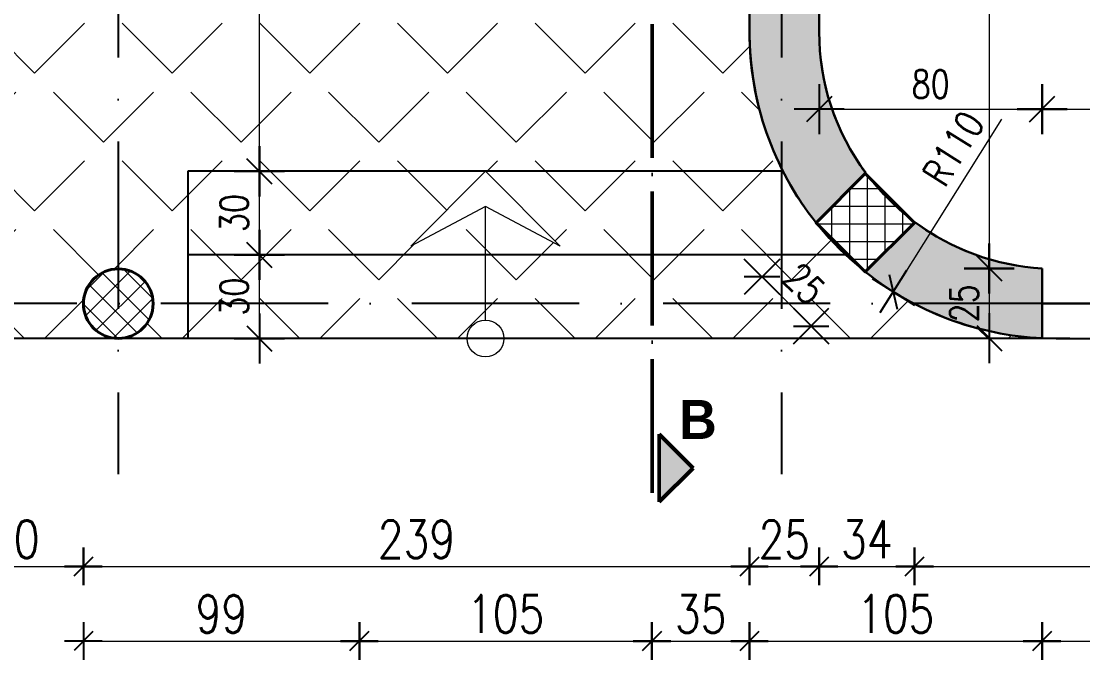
# Model space of a CAD drawing. Header units: metres. Extents: x 2674 to 33045, y -10854 to 2806.
# Drawn here: x 10021.7 to 10402.6, y 527.9 to 759.6 of the extents above; entities that cross this region are included whole.
import ezdxf

# ---------------------------------------------------------------- set-up
doc = ezdxf.new("R2010")
doc.units = ezdxf.units.M
doc.linetypes.add('ACAD_ISO04W100', pattern=[30, 24, -3, 0, -3])
doc.linetypes.add('ACAD_ISO10W100', pattern=[18, 12, -3, 0, -3])
doc.layers.add('2d hamdia', color=7, linetype='Continuous')
doc.styles.add('_DIM Romans 0.8', font='romans.shx', dxfattribs={"width": 0.8})
doc.styles.get("Standard").update_dxf_attribs({"font": 'arial.ttf'})
doc.dimstyles.new('50 jasht', dxfattribs={"dimscale": 15, "dimtxt": 0.9, "dimasz": 0.3, "dimexe": 1.25, "dimexo": 0.625, "dimgap": 0.2, "dimtad": 1, "dimdec": 0, "dimzin": 12, "dimdsep": 46, "dimtxsty": '_DIM Romans 0.8', "dimblk": '- Kosa Crta za DIM (Mala)', "dimcen": 1, "dimse1": 1, "dimse2": 1, "dimclrd": 256, "dimclrt": 256, "dimazin": 3, "dimtfac": 1, "dimtdec": 0, "dimtix": 1, "dimtmove": 0, "dimatfit": 3, "dimfxl": 1, "dimlwd": 0, "dimarcsym": 0})
doc.dimstyles.new('50 mrena', dxfattribs={"dimscale": 10, "dimtxt": 1, "dimasz": 0.6, "dimexe": 1.25, "dimexo": 0.625, "dimgap": 0.4, "dimtad": 1, "dimdec": 0, "dimzin": 12, "dimdsep": 46, "dimtxsty": '_DIM Romans 0.8', "dimblk": '- Kosa Crta za DIM (Mala)', "dimcen": 2.5, "dimse1": 1, "dimse2": 1, "dimclrd": 256, "dimclrt": 256, "dimadec": 0, "dimazin": 3, "dimtfac": 1, "dimtdec": 0, "dimtix": 1, "dimtmove": 0, "dimatfit": 3, "dimfxl": 1, "dimlwd": 15, "dimarcsym": 0})

# ---------------------------------------------------------------- blocks, each defined once
blk = doc.blocks.new('- Kosa Crta za DIM (Mala)')
for points in [[(9.094947017729282e-13, -1.5), (-9.094947017729282e-13, 1.5)], [(-0.7499999999997726, -0.7499999999997726), (0.7499999999997726, 0.7499999999997726)], [(-1.5, 0), (1.5, 0)]]:
    blk.add_lwpolyline(points)
blk = doc.blocks.new('*D247')
at = {"lineweight": 0, "transparency": 16777216}
blk.add_line((9839.624142338303, 1066.212369951785), (9839.624142338303, 675.212369951784), dxfattribs=at)
at = {"layer": 'Defpoints', "color": 0, "lineweight": 0, "transparency": 16777216}
for p in [(10044.0139378323, 1070.712369951785), (9839.624142338303, 670.712369951784), (10056.5139378323, 670.7123699517839)]:
    blk.add_point(p, dxfattribs=at)
at = {"lineweight": 0, "transparency": 16777216, "xscale": 4.5, "yscale": 4.5, "zscale": 4.5}
for p, rotation in [((9839.624142338303, 1070.712369951785), 90), ((9839.624142338303, 670.712369951784), 270)]:
    blk.add_blockref('- Kosa Crta za DIM (Mala)', p, dxfattribs=dict(at, rotation=rotation))
at = {"lineweight": 0, "transparency": 16777216, "insert": (9829.874142338303, 870.712369951786), "char_height": 13.5, "attachment_point": 5, "rotation": 90, "style": '_DIM Romans 0.8'}
blk.add_mtext('400', dxfattribs=at)
blk = doc.blocks.new('*D248')
at = {"lineweight": 0, "transparency": 16777216}
blk.add_line((9839.624142338303, 666.212369951784), (9839.624142338303, 650.2123699517834), dxfattribs=at)
at = {"layer": 'Defpoints', "color": 0, "lineweight": 0, "transparency": 16777216}
for p in [(10056.5139378323, 670.7123699517839), (9839.624142338303, 645.7123699517834), (10056.5139378323, 645.7123699517833)]:
    blk.add_point(p, dxfattribs=at)
at = {"lineweight": 0, "transparency": 16777216, "xscale": 4.5, "yscale": 4.5, "zscale": 4.5}
for p, rotation in [((9839.624142338303, 670.712369951784), 90), ((9839.624142338303, 645.7123699517834), 270)]:
    blk.add_blockref('- Kosa Crta za DIM (Mala)', p, dxfattribs=dict(at, rotation=rotation))
at = {"lineweight": 0, "transparency": 16777216, "insert": (9829.874142338303, 658.2123699517853), "char_height": 13.5, "attachment_point": 5, "rotation": 90, "style": '_DIM Romans 0.8'}
blk.add_mtext('25', dxfattribs=at)
blk = doc.blocks.new('*D255')
at = {"lineweight": 0, "transparency": 16777216}
blk.add_line((9812.005307183936, 896.2123699517834), (9812.005307183936, 650.2123699517834), dxfattribs=at)
at = {"layer": 'Defpoints', "color": 0, "lineweight": 0, "transparency": 16777216}
for p in [(10044.0139378323, 900.7123699517833), (9812.005307183936, 645.7123699517834), (9994.0139378323, 645.7123699517833)]:
    blk.add_point(p, dxfattribs=at)
at = {"lineweight": 0, "transparency": 16777216, "xscale": 4.5, "yscale": 4.5, "zscale": 4.5}
for p, rotation in [((9812.005307183936, 900.7123699517834), 90), ((9812.005307183936, 645.7123699517834), 270)]:
    blk.add_blockref('- Kosa Crta za DIM (Mala)', p, dxfattribs=dict(at, rotation=rotation))
at = {"lineweight": 0, "transparency": 16777216, "insert": (9802.255307183936, 773.212369951785), "char_height": 13.5, "attachment_point": 5, "rotation": 90, "style": '_DIM Romans 0.8'}
blk.add_mtext('255', dxfattribs=at)
blk = doc.blocks.new('*D260')
at = {"lineweight": 0, "transparency": 16777216}
blk.add_line((9998.5139378323, 563.9270064504744), (10039.5139378323, 563.9270064504744), dxfattribs=at)
at = {"layer": 'Defpoints', "color": 0, "lineweight": 0, "transparency": 16777216}
for p in [(10044.0139378323, 658.2123699517839), (9994.0139378323, 645.7123699517833), (10044.0139378323, 563.9270064504744)]:
    blk.add_point(p, dxfattribs=at)
at = {"lineweight": 0, "transparency": 16777216, "xscale": 4.5, "yscale": 4.5, "zscale": 4.5, "rotation": 180}
blk.add_blockref('- Kosa Crta za DIM (Mala)', (9994.0139378323, 563.9270064504744), dxfattribs=at)
at = {"lineweight": 0, "transparency": 16777216, "xscale": 4.5, "yscale": 4.5, "zscale": 4.5}
blk.add_blockref('- Kosa Crta za DIM (Mala)', (10044.0139378323, 563.9270064504744), dxfattribs=at)
at = {"lineweight": 0, "transparency": 16777216, "insert": (10019.0139378323, 573.6770064504744), "char_height": 13.5, "attachment_point": 5, "style": '_DIM Romans 0.8'}
blk.add_mtext('50', dxfattribs=at)
blk = doc.blocks.new('*D261')
at = {"lineweight": 0, "transparency": 16777216}
blk.add_line((10048.5139378323, 563.9270064504744), (10278.5139378323, 563.9270064504744), dxfattribs=at)
at = {"layer": 'Defpoints', "color": 0, "lineweight": 0, "transparency": 16777216}
for p in [(10283.0139378323, 755.7123699517833), (10044.0139378323, 658.2123699517839), (10283.0139378323, 563.9270064504744)]:
    blk.add_point(p, dxfattribs=at)
at = {"lineweight": 0, "transparency": 16777216, "xscale": 4.5, "yscale": 4.5, "zscale": 4.5, "rotation": 180}
blk.add_blockref('- Kosa Crta za DIM (Mala)', (10044.0139378323, 563.9270064504744), dxfattribs=at)
at = {"lineweight": 0, "transparency": 16777216, "xscale": 4.5, "yscale": 4.5, "zscale": 4.5}
blk.add_blockref('- Kosa Crta za DIM (Mala)', (10283.0139378323, 563.9270064504744), dxfattribs=at)
at = {"lineweight": 0, "transparency": 16777216, "insert": (10163.5139378323, 573.6770064504744), "char_height": 13.5, "attachment_point": 5, "style": '_DIM Romans 0.8'}
blk.add_mtext('239', dxfattribs=at)
blk = doc.blocks.new('*D262')
at = {"lineweight": 0, "transparency": 16777216}
blk.add_line((10287.5139378323, 563.9270064504744), (10303.5139378323, 563.9270064504744), dxfattribs=at)
at = {"layer": 'Defpoints', "color": 0, "lineweight": 0, "transparency": 16777216}
for p in [(10283.0139378323, 755.7123699517833), (10308.0139378323, 755.7123699517842), (10308.0139378323, 563.9270064504744)]:
    blk.add_point(p, dxfattribs=at)
at = {"lineweight": 0, "transparency": 16777216, "xscale": 4.5, "yscale": 4.5, "zscale": 4.5, "rotation": 180}
blk.add_blockref('- Kosa Crta za DIM (Mala)', (10283.0139378323, 563.9270064504744), dxfattribs=at)
at = {"lineweight": 0, "transparency": 16777216, "xscale": 4.5, "yscale": 4.5, "zscale": 4.5}
blk.add_blockref('- Kosa Crta za DIM (Mala)', (10308.0139378323, 563.9270064504744), dxfattribs=at)
at = {"lineweight": 0, "transparency": 16777216, "insert": (10295.5139378323, 573.6770064504744), "char_height": 13.5, "attachment_point": 5, "style": '_DIM Romans 0.8'}
blk.add_mtext('25', dxfattribs=at)
blk = doc.blocks.new('*D263')
at = {"lineweight": 0, "transparency": 16777216}
blk.add_line((10312.5139378323, 563.9270064504744), (10337.75253454643, 563.9270064504744), dxfattribs=at)
at = {"layer": 'Defpoints', "color": 0, "lineweight": 0, "transparency": 16777216}
for p in [(10308.0139378323, 755.7123699517842), (10342.25253454643, 687.2732971362474), (10342.25253454643, 563.9270064504744)]:
    blk.add_point(p, dxfattribs=at)
at = {"lineweight": 0, "transparency": 16777216, "xscale": 4.5, "yscale": 4.5, "zscale": 4.5, "rotation": 180}
blk.add_blockref('- Kosa Crta za DIM (Mala)', (10308.0139378323, 563.9270064504744), dxfattribs=at)
at = {"lineweight": 0, "transparency": 16777216, "xscale": 4.5, "yscale": 4.5, "zscale": 4.5}
blk.add_blockref('- Kosa Crta za DIM (Mala)', (10342.25253454643, 563.9270064504744), dxfattribs=at)
at = {"lineweight": 0, "transparency": 16777216, "insert": (10325.13323618937, 573.6770064504744), "char_height": 13.5, "attachment_point": 5, "style": '_DIM Romans 0.8'}
blk.add_mtext('34', dxfattribs=at)
blk = doc.blocks.new('*D264')
at = {"lineweight": 0, "transparency": 16777216}
blk.add_line((10346.75253454643, 563.9270064504744), (10643.5139378323, 563.9270064504744), dxfattribs=at)
at = {"layer": 'Defpoints', "color": 0, "lineweight": 0, "transparency": 16777216}
for p in [(10342.25253454643, 687.2732971362474), (10648.0139378323, 645.7123699517833), (10648.0139378323, 563.9270064504744)]:
    blk.add_point(p, dxfattribs=at)
at = {"lineweight": 0, "transparency": 16777216, "xscale": 4.5, "yscale": 4.5, "zscale": 4.5, "rotation": 180}
blk.add_blockref('- Kosa Crta za DIM (Mala)', (10342.25253454643, 563.9270064504744), dxfattribs=at)
at = {"lineweight": 0, "transparency": 16777216, "xscale": 4.5, "yscale": 4.5, "zscale": 4.5}
blk.add_blockref('- Kosa Crta za DIM (Mala)', (10648.0139378323, 563.9270064504744), dxfattribs=at)
at = {"lineweight": 0, "transparency": 16777216, "insert": (10495.13323618936, 573.6770064504744), "char_height": 13.5, "attachment_point": 5, "style": '_DIM Romans 0.8'}
blk.add_mtext('306', dxfattribs=at)
blk = doc.blocks.new('*D270')
at = {"lineweight": 0, "transparency": 16777216}
blk.add_line((10048.5139378323, 537.1538010263321), (10138.5139378323, 537.1538010263321), dxfattribs=at)
at = {"layer": 'Defpoints', "color": 0, "lineweight": 0, "transparency": 16777216}
for p in [(10044.0139378323, 900.7123699517833), (10143.0139378323, 900.7123699517833), (10143.0139378323, 537.1538010263321)]:
    blk.add_point(p, dxfattribs=at)
at = {"lineweight": 0, "transparency": 16777216, "xscale": 4.5, "yscale": 4.5, "zscale": 4.5, "rotation": 180}
blk.add_blockref('- Kosa Crta za DIM (Mala)', (10044.0139378323, 537.1538010263321), dxfattribs=at)
at = {"lineweight": 0, "transparency": 16777216, "xscale": 4.5, "yscale": 4.5, "zscale": 4.5}
blk.add_blockref('- Kosa Crta za DIM (Mala)', (10143.0139378323, 537.1538010263321), dxfattribs=at)
at = {"lineweight": 0, "transparency": 16777216, "insert": (10093.5139378323, 546.9038010263321), "char_height": 13.5, "attachment_point": 5, "style": '_DIM Romans 0.8'}
blk.add_mtext('99', dxfattribs=at)
blk = doc.blocks.new('*D271')
at = {"lineweight": 0, "transparency": 16777216}
blk.add_line((10147.5139378323, 537.1538010263321), (10243.5139378323, 537.1538010263321), dxfattribs=at)
at = {"layer": 'Defpoints', "color": 0, "lineweight": 0, "transparency": 16777216}
for p in [(10143.0139378323, 900.7123699517833), (10248.0139378323, 900.7123699517506), (10248.0139378323, 537.1538010263321)]:
    blk.add_point(p, dxfattribs=at)
at = {"lineweight": 0, "transparency": 16777216, "xscale": 4.5, "yscale": 4.5, "zscale": 4.5, "rotation": 180}
blk.add_blockref('- Kosa Crta za DIM (Mala)', (10143.0139378323, 537.1538010263321), dxfattribs=at)
at = {"lineweight": 0, "transparency": 16777216, "xscale": 4.5, "yscale": 4.5, "zscale": 4.5}
blk.add_blockref('- Kosa Crta za DIM (Mala)', (10248.0139378323, 537.1538010263321), dxfattribs=at)
at = {"lineweight": 0, "transparency": 16777216, "insert": (10195.5139378323, 546.9038010263321), "char_height": 13.5, "attachment_point": 5, "style": '_DIM Romans 0.8'}
blk.add_mtext('105', dxfattribs=at)
blk = doc.blocks.new('*D272')
at = {"lineweight": 0, "transparency": 16777216}
blk.add_line((10252.5139378323, 537.1538010263321), (10278.5139378323, 537.1538010263321), dxfattribs=at)
at = {"layer": 'Defpoints', "color": 0, "lineweight": 0, "transparency": 16777216}
for p in [(10248.0139378323, 900.7123699517506), (10283.0139378323, 900.7123699517506), (10283.0139378323, 537.1538010263321)]:
    blk.add_point(p, dxfattribs=at)
at = {"lineweight": 0, "transparency": 16777216, "xscale": 4.5, "yscale": 4.5, "zscale": 4.5, "rotation": 180}
blk.add_blockref('- Kosa Crta za DIM (Mala)', (10248.0139378323, 537.1538010263321), dxfattribs=at)
at = {"lineweight": 0, "transparency": 16777216, "xscale": 4.5, "yscale": 4.5, "zscale": 4.5}
blk.add_blockref('- Kosa Crta za DIM (Mala)', (10283.0139378323, 537.1538010263321), dxfattribs=at)
at = {"lineweight": 0, "transparency": 16777216, "insert": (10265.5139378323, 546.9038010263321), "char_height": 13.5, "attachment_point": 5, "style": '_DIM Romans 0.8'}
blk.add_mtext('35', dxfattribs=at)
blk = doc.blocks.new('*D273')
at = {"lineweight": 0, "transparency": 16777216}
blk.add_line((10287.5139378323, 537.1538010263321), (10383.5139378323, 537.1538010263321), dxfattribs=at)
at = {"layer": 'Defpoints', "color": 0, "lineweight": 0, "transparency": 16777216}
for p in [(10283.0139378323, 900.7123699517506), (10388.0139378323, 645.8260650726038), (10388.0139378323, 537.1538010263321)]:
    blk.add_point(p, dxfattribs=at)
at = {"lineweight": 0, "transparency": 16777216, "xscale": 4.5, "yscale": 4.5, "zscale": 4.5, "rotation": 180}
blk.add_blockref('- Kosa Crta za DIM (Mala)', (10283.0139378323, 537.1538010263321), dxfattribs=at)
at = {"lineweight": 0, "transparency": 16777216, "xscale": 4.5, "yscale": 4.5, "zscale": 4.5}
blk.add_blockref('- Kosa Crta za DIM (Mala)', (10388.0139378323, 537.1538010263321), dxfattribs=at)
at = {"lineweight": 0, "transparency": 16777216, "insert": (10335.5139378323, 546.9038010263321), "char_height": 13.5, "attachment_point": 5, "style": '_DIM Romans 0.8'}
blk.add_mtext('105', dxfattribs=at)
blk = doc.blocks.new('*D274')
at = {"lineweight": 0, "transparency": 16777216}
blk.add_line((10392.5139378323, 537.1538010263321), (10643.5139378323, 537.1538010263321), dxfattribs=at)
at = {"layer": 'Defpoints', "color": 0, "lineweight": 0, "transparency": 16777216}
for p in [(10388.0139378323, 645.8260650726038), (10648.0139378323, 645.7123699517833), (10648.0139378323, 537.1538010263321)]:
    blk.add_point(p, dxfattribs=at)
at = {"lineweight": 0, "transparency": 16777216, "xscale": 4.5, "yscale": 4.5, "zscale": 4.5, "rotation": 180}
blk.add_blockref('- Kosa Crta za DIM (Mala)', (10388.0139378323, 537.1538010263321), dxfattribs=at)
at = {"lineweight": 0, "transparency": 16777216, "xscale": 4.5, "yscale": 4.5, "zscale": 4.5}
blk.add_blockref('- Kosa Crta za DIM (Mala)', (10648.0139378323, 537.1538010263321), dxfattribs=at)
at = {"lineweight": 0, "transparency": 16777216, "insert": (10518.0139378323, 546.9038010263321), "char_height": 13.5, "attachment_point": 5, "style": '_DIM Romans 0.8'}
blk.add_mtext('260', dxfattribs=at)
blk = doc.blocks.new('*D278')
at = {"lineweight": 0, "transparency": 16777216}
blk.add_line((11073.5139378323, 508.262578906375), (10287.5139378323, 508.262578906375), dxfattribs=at)
at = {"layer": 'Defpoints', "color": 0, "lineweight": 0, "transparency": 16777216}
for p in [(10283.0139378323, 900.7123699517506), (11078.0139378323, 890.7123699517845), (10283.0139378323, 508.262578906375)]:
    blk.add_point(p, dxfattribs=at)
at = {"lineweight": 0, "transparency": 16777216, "xscale": 4.5, "yscale": 4.5, "zscale": 4.5, "rotation": 180}
blk.add_blockref('- Kosa Crta za DIM (Mala)', (10283.0139378323, 508.262578906375), dxfattribs=at)
at = {"lineweight": 0, "transparency": 16777216, "xscale": 4.5, "yscale": 4.5, "zscale": 4.5}
blk.add_blockref('- Kosa Crta za DIM (Mala)', (11078.0139378323, 508.262578906375), dxfattribs=at)
at = {"lineweight": 0, "transparency": 16777216, "insert": (10680.5139378323, 518.012578906375), "char_height": 13.5, "attachment_point": 5, "style": '_DIM Romans 0.8'}
blk.add_mtext('795', dxfattribs=at)
blk = doc.blocks.new('*D279')
at = {"lineweight": 0, "transparency": 16777216}
blk.add_line((10278.5139378323, 508.262578906375), (10048.5139378323, 508.262578906375), dxfattribs=at)
at = {"layer": 'Defpoints', "color": 0, "lineweight": 0, "transparency": 16777216}
for p in [(10044.0139378323, 900.7123699517506), (10283.0139378323, 900.7123699517506), (10044.0139378323, 508.262578906375)]:
    blk.add_point(p, dxfattribs=at)
at = {"lineweight": 0, "transparency": 16777216, "xscale": 4.5, "yscale": 4.5, "zscale": 4.5, "rotation": 180}
blk.add_blockref('- Kosa Crta za DIM (Mala)', (10044.0139378323, 508.262578906375), dxfattribs=at)
at = {"lineweight": 0, "transparency": 16777216, "xscale": 4.5, "yscale": 4.5, "zscale": 4.5}
blk.add_blockref('- Kosa Crta za DIM (Mala)', (10283.0139378323, 508.262578906375), dxfattribs=at)
at = {"lineweight": 0, "transparency": 16777216, "insert": (10163.5139378323, 518.012578906375), "char_height": 13.5, "attachment_point": 5, "style": '_DIM Romans 0.8'}
blk.add_mtext('239', dxfattribs=at)
blk = doc.blocks.new('*D280')
at = {"lineweight": 0, "transparency": 16777216}
blk.add_line((10048.5139378323, 482.0426642705497), (11073.5139378323, 482.0426642705497), dxfattribs=at)
at = {"layer": 'Defpoints', "color": 0, "lineweight": 0, "transparency": 16777216}
for p in [(10044.0139378323, 900.7123699517833), (11078.0139378323, 890.7123699517845), (11078.0139378323, 482.0426642705497)]:
    blk.add_point(p, dxfattribs=at)
at = {"lineweight": 0, "transparency": 16777216, "xscale": 4.5, "yscale": 4.5, "zscale": 4.5, "rotation": 180}
blk.add_blockref('- Kosa Crta za DIM (Mala)', (10044.0139378323, 482.0426642705497), dxfattribs=at)
at = {"lineweight": 0, "transparency": 16777216, "xscale": 4.5, "yscale": 4.5, "zscale": 4.5}
blk.add_blockref('- Kosa Crta za DIM (Mala)', (11078.0139378323, 482.0426642705497), dxfattribs=at)
at = {"lineweight": 0, "transparency": 16777216, "insert": (10561.0139378323, 491.7926642705497), "char_height": 13.5, "attachment_point": 5, "style": '_DIM Romans 0.8'}
blk.add_mtext('1034', dxfattribs=at)
blk = doc.blocks.new('*D314')
at = {"lineweight": 15, "transparency": 16777216}
blk.add_line((10107.12891928833, 651.7123699517833), (10107.12891928833, 669.7123699517833), dxfattribs=at)
at = {"layer": 'Defpoints', "color": 0, "lineweight": 0, "transparency": 16777216}
for p in [(10081.5139378323, 675.7123699517833), (10107.12891928833, 675.7123699517833), (10081.5139378323, 645.7123699517833)]:
    blk.add_point(p, dxfattribs=at)
at = {"lineweight": 15, "transparency": 16777216, "xscale": 6, "yscale": 6, "zscale": 6}
for p, rotation in [((10107.12891928833, 675.7123699517833), 90), ((10107.12891928833, 645.7123699517833), 270)]:
    blk.add_blockref('- Kosa Crta za DIM (Mala)', p, dxfattribs=dict(at, rotation=rotation))
at = {"lineweight": 0, "transparency": 16777216, "insert": (10098.12891928833, 660.712369951785), "char_height": 10, "attachment_point": 5, "rotation": 90, "style": '_DIM Romans 0.8'}
blk.add_mtext('30', dxfattribs=at)
blk = doc.blocks.new('*D315')
at = {"lineweight": 15, "transparency": 16777216}
blk.add_line((10107.12891928833, 681.7123699517833), (10107.12891928833, 699.7123699517833), dxfattribs=at)
at = {"layer": 'Defpoints', "color": 0, "lineweight": 0, "transparency": 16777216}
for p in [(10081.5139378323, 705.7123699517833), (10107.12891928833, 705.7123699517833), (10081.5139378323, 675.7123699517833)]:
    blk.add_point(p, dxfattribs=at)
at = {"lineweight": 15, "transparency": 16777216, "xscale": 6, "yscale": 6, "zscale": 6}
for p, rotation in [((10107.12891928833, 705.7123699517833), 90), ((10107.12891928833, 675.7123699517833), 270)]:
    blk.add_blockref('- Kosa Crta za DIM (Mala)', p, dxfattribs=dict(at, rotation=rotation))
at = {"lineweight": 0, "transparency": 16777216, "insert": (10098.12891928833, 690.712369951785), "char_height": 10, "attachment_point": 5, "rotation": 90, "style": '_DIM Romans 0.8'}
blk.add_mtext('30', dxfattribs=at)
blk = doc.blocks.new('*D316')
at = {"lineweight": 15, "transparency": 16777216}
blk.add_line((10107.12891928833, 711.7123699517833), (10107.12891928833, 894.7123699517833), dxfattribs=at)
at = {"layer": 'Defpoints', "color": 0, "lineweight": 0, "transparency": 16777216}
for p in [(10044.0139378323, 900.7123699517833), (10107.12891928833, 900.7123699517833), (10081.5139378323, 705.7123699517833)]:
    blk.add_point(p, dxfattribs=at)
at = {"lineweight": 15, "transparency": 16777216, "xscale": 6, "yscale": 6, "zscale": 6}
for p, rotation in [((10107.12891928833, 900.7123699517833), 90), ((10107.12891928833, 705.7123699517833), 270)]:
    blk.add_blockref('- Kosa Crta za DIM (Mala)', p, dxfattribs=dict(at, rotation=rotation))
at = {"lineweight": 0, "transparency": 16777216, "insert": (10098.12891928833, 803.212369951785), "char_height": 10, "attachment_point": 5, "rotation": 90, "style": '_DIM Romans 0.8'}
blk.add_mtext('195', dxfattribs=at)
blk = doc.blocks.new('*D332')
at = {"lineweight": 15, "transparency": 16777216}
blk.add_line((10300.91590671465, 654.4219506787094), (10291.72351855923, 663.6143388341334), dxfattribs=at)
at = {"layer": 'Defpoints', "color": 0, "lineweight": 0, "transparency": 16777216}
for p in [(10306.8971954871, 687.2732971362457), (10287.48087787211, 667.8569795212525), (10324.57486501676, 669.5956276065826)]:
    blk.add_point(p, dxfattribs=at)
at = {"lineweight": 15, "transparency": 16777216, "xscale": 6, "yscale": 6, "zscale": 6}
for p, rotation in [((10287.48087787211, 667.8569795212525), 134.999999999997), ((10305.15854740177, 650.1793099915894), 314.999999999997)]:
    blk.add_blockref('- Kosa Crta za DIM (Mala)', p, dxfattribs=dict(at, rotation=rotation))
at = {"lineweight": 0, "transparency": 16777216, "insert": (10302.68367366762, 665.3821057871), "char_height": 10, "attachment_point": 5, "rotation": 314.99999999999704, "style": '_DIM Romans 0.8'}
blk.add_mtext('25', dxfattribs=at)
blk = doc.blocks.new('*D333')
at = {"lineweight": 15, "transparency": 16777216}
blk.add_line((10314.0139378323, 727.9929678332119), (10382.0139378323, 727.9929678332119), dxfattribs=at)
at = {"layer": 'Defpoints', "color": 0, "lineweight": 0, "transparency": 16777216}
for p in [(10308.0139378323, 755.7123699517842), (10388.0139378323, 727.9929678332119), (10388.0139378323, 670.8595562093979)]:
    blk.add_point(p, dxfattribs=at)
at = {"lineweight": 15, "transparency": 16777216, "xscale": 6, "yscale": 6, "zscale": 6, "rotation": 180}
blk.add_blockref('- Kosa Crta za DIM (Mala)', (10308.0139378323, 727.9929678332119), dxfattribs=at)
at = {"lineweight": 15, "transparency": 16777216, "xscale": 6, "yscale": 6, "zscale": 6}
blk.add_blockref('- Kosa Crta za DIM (Mala)', (10388.0139378323, 727.9929678332119), dxfattribs=at)
at = {"lineweight": 0, "transparency": 16777216, "insert": (10348.0139378323, 736.9929678332119), "char_height": 10, "attachment_point": 5, "style": '_DIM Romans 0.8'}
blk.add_mtext('80', dxfattribs=at)
blk = doc.blocks.new('*D334')
at = {"lineweight": 15, "transparency": 16777216}
blk.add_line((10394.0139378323, 727.9929678332119), (10642.0139378323, 727.9929678332119), dxfattribs=at)
at = {"layer": 'Defpoints', "color": 0, "lineweight": 0, "transparency": 16777216}
for p in [(10648.0139378323, 727.9929678332119), (10388.0139378323, 670.8595562093979), (10648.0139378323, 670.7123699517833)]:
    blk.add_point(p, dxfattribs=at)
at = {"lineweight": 15, "transparency": 16777216, "xscale": 6, "yscale": 6, "zscale": 6, "rotation": 180}
blk.add_blockref('- Kosa Crta za DIM (Mala)', (10388.0139378323, 727.9929678332119), dxfattribs=at)
at = {"lineweight": 15, "transparency": 16777216, "xscale": 6, "yscale": 6, "zscale": 6}
blk.add_blockref('- Kosa Crta za DIM (Mala)', (10648.0139378323, 727.9929678332119), dxfattribs=at)
at = {"lineweight": 0, "transparency": 16777216, "insert": (10518.0139378323, 736.9929678332119), "char_height": 10, "attachment_point": 5, "style": '_DIM Romans 0.8'}
blk.add_mtext('260', dxfattribs=at)
blk = doc.blocks.new('*D348')
at = {"lineweight": 15, "transparency": 16777216}
blk.add_line((10369.03717574323, 1304.712369951763), (10369.03717574323, 676.8595562093979), dxfattribs=at)
at = {"layer": 'Defpoints', "color": 0, "lineweight": 0, "transparency": 16777216}
for p in [(10308.0139378323, 1310.712369951763), (10369.03717574323, 670.8595562093979), (10388.0139378323, 670.8595562093979)]:
    blk.add_point(p, dxfattribs=at)
at = {"lineweight": 15, "transparency": 16777216, "xscale": 6, "yscale": 6, "zscale": 6}
for p, rotation in [((10369.03717574323, 1310.712369951763), 90), ((10369.03717574323, 670.8595562093979), 270)]:
    blk.add_blockref('- Kosa Crta za DIM (Mala)', p, dxfattribs=dict(at, rotation=rotation))
at = {"lineweight": 0, "transparency": 16777216, "insert": (10360.03717574323, 990.7859630805822), "char_height": 10, "attachment_point": 5, "rotation": 90, "style": '_DIM Romans 0.8'}
blk.add_mtext('640', dxfattribs=at)
blk = doc.blocks.new('*D349')
at = {"lineweight": 15, "transparency": 16777216}
blk.add_line((10369.03717574323, 664.8595562093979), (10369.03717574323, 651.8260650726039), dxfattribs=at)
at = {"layer": 'Defpoints', "color": 0, "lineweight": 0, "transparency": 16777216}
for p in [(10388.0139378323, 670.8595562093979), (10369.03717574323, 645.8260650726039), (10388.0139378323, 645.8260650726039)]:
    blk.add_point(p, dxfattribs=at)
at = {"lineweight": 15, "transparency": 16777216, "xscale": 6, "yscale": 6, "zscale": 6}
for p, rotation in [((10369.03717574323, 670.8595562093979), 90), ((10369.03717574323, 645.8260650726039), 270)]:
    blk.add_blockref('- Kosa Crta za DIM (Mala)', p, dxfattribs=dict(at, rotation=rotation))
at = {"lineweight": 0, "transparency": 16777216, "insert": (10360.03717574323, 658.3428106410024), "char_height": 10, "attachment_point": 5, "rotation": 90, "style": '_DIM Romans 0.8'}
blk.add_mtext('25', dxfattribs=at)
blk = doc.blocks.new('*D804')
at = {"lineweight": 15, "transparency": 16777216}
blk.add_line((10373.41941808372, 724.4391186486364), (10337.79531701824, 667.5823301504015), dxfattribs=at)
at = {"layer": 'Defpoints', "color": 0, "lineweight": 0, "transparency": 16777216}
for p in [(10393.0139378323, 755.7123699517824), (10334.60962735589, 662.4979047772449)]:
    blk.add_point(p, dxfattribs=at)
at = {"lineweight": 15, "transparency": 16777216, "xscale": 6, "yscale": 6, "zscale": 6, "rotation": 237.9304514980098}
blk.add_blockref('- Kosa Crta za DIM (Mala)', (10334.60962735589, 662.4979047772449), dxfattribs=at)
at = {"lineweight": 0, "transparency": 16777216, "insert": (10356.18514453436, 713.8836718580378), "char_height": 10, "attachment_point": 5, "rotation": 57.93045149800984, "style": '_DIM Romans 0.8'}
blk.add_mtext('R110', dxfattribs=at)

msp = doc.modelspace()

# ---------------------------------------------------------------- hatches: boundary and pattern name
at = {"lineweight": 30}
h = msp.add_hatch(color=255, dxfattribs=at)
h.paths.add_polyline_path([(10773.0139378323, 1875.712369951783), (10673.0139378323, 1875.712369951783), (10673.0139378323, 1850.712369951783), (10773.0139378323, 1850.712369951783)])
h.paths.add_polyline_path([(11053.0139378323, 1875.712369951783), (10953.0139378323, 1875.712369951783), (10953.0139378323, 1850.712369951783), (11053.0139378323, 1850.712369951783)])
h.paths.add_polyline_path([(10648.0139378323, 1875.712369951783), (10585.5139378323, 1875.712369951783), (10585.5139378323, 1850.712369951783), (10648.0139378323, 1850.712369951783)])
h.paths.add_polyline_path([(10405.5139378323, 1875.712369951783), (10308.0139378323, 1875.712369951783), (10308.0139378323, 1850.712369951783), (10323.0139378323, 1850.712369951783), (10323.0139378323, 1605.712369951745), (10343.0139378323, 1605.712369951745), (10343.0139378323, 1850.712369951783), (10405.5139378323, 1850.712369951783)])
h.paths.add_polyline_path([(10283.0139378323, 1875.712369951783), (10233.0139378323, 1875.712369951783), (10233.0139378323, 1850.712369951783), (10283.0139378323, 1850.712369951783)])
h.paths.add_polyline_path([(10053.0139378323, 1875.712369951783), (10013.0139378323, 1875.712369951783), (10013.0139378323, 1850.712369951783), (10053.0139378323, 1850.712369951783)])
h.paths.add_polyline_path([(9993.0139378323, 1875.712369951783), (9983.0139378323, 1875.712369951783), (9963.0139378323, 1875.712369951783), (9963.0139378323, 1850.712369951783), (9993.013937832302, 1850.712369951783)])
h.paths.add_polyline_path([(9963.0139378323, 1850.712369951784), (9938.0139378323, 1850.712369951784), (9938.0139378323, 1765.712369951789), (9963.0139378323, 1765.712369951789)])
h.paths.add_polyline_path([(9963.0139378323, 1585.712369951789), (9938.0139378323, 1585.712369951789), (9938.0139378323, 1500.71236995178), (9963.0139378323, 1500.71236995178)])
h.paths.add_polyline_path([(10069.0139378323, 1475.712369951781), (10044.0139378323, 1475.712369951781), (10044.0139378323, 1335.712369951784), (10069.0139378323, 1335.712369951784)])
h.paths.add_polyline_path([(10193.0139378323, 1500.712369951763), (10069.0139378323, 1500.71236995178), (10069.0139378323, 1475.712369951781), (10193.0139378323, 1475.712369951764)])
h.paths.add_polyline_path([(10648.0139378323, 1500.712369951745), (10343.0139378323, 1500.712369951745), (10343.0139378323, 1515.712369951745), (10323.0139378323, 1515.712369951745), (10323.0139378323, 1500.712369951745), (10308.0139378323, 1500.712369951747), (10308.0139378323, 1475.712369951752), (10648.0139378323, 1475.712369951766)])
h.paths.add_polyline_path([(10283.0139378323, 1500.71236995175), (10273.0139378323, 1500.712369951752), (10273.0139378323, 1475.712369951753), (10283.0139378323, 1475.712369951752)])
h.paths.add_polyline_path([(11053.0139378323, 1500.712369951745), (10673.0139378323, 1500.712369951745), (10673.0139378323, 1475.712369951767), (11053.0139378323, 1475.712369951783)])
h.paths.add_polyline_path([(10573.0139378323, 1332.712369951763), (10561.0139378323, 1332.712369951763), (10561.0139378323, 1322.712369951763), (10308.0139378323, 1322.712369951763), (10308.0139378323, 1475.712369951752), (10283.0139378323, 1475.712369951752), (10283.0139378323, 1095.712369951784), (10308.0139378323, 1095.712369951784), (10308.0139378323, 1310.712369951763), (10573.0139378323, 1310.712369951763)])
h.paths.add_polyline_path([(10069.0139378323, 1145.712369951784), (10044.0139378323, 1145.712369951784), (10044.0139378323, 1095.712369951784), (10069.0139378323, 1095.712369951784)])
h.paths.add_polyline_path([(10143.0139378323, 925.7123699517698), (10069.0139378323, 925.7123699517799), (10069.0139378323, 1070.712369951785), (10044.0139378323, 1070.712369951785), (10044.0139378323, 900.7123699517833), (10143.0139378323, 900.7123699517698)])
edge = h.paths.add_edge_path()
edge.add_line((10308.0139378323, 950.7123699517849), (10283.0139378323, 950.7123699517849))
edge.add_line((10283.0139378323, 950.7123699517849), (10283.0139378323, 925.7123699517506))
edge.add_line((10283.0139378323, 925.7123699517506), (10248.0139378323, 925.7123699517554))
edge.add_line((10248.0139378323, 925.7123699517554), (10248.0139378323, 900.7123699517554))
edge.add_line((10248.0139378323, 900.7123699517554), (10283.0139378323, 900.7123699517506))
edge.add_line((10283.0139378323, 900.7123699517506), (10283.0139378323, 755.7123699517833))
edge.add_arc((10393.0139378323, 755.7123699517829), 110, 179.9999999999998, 218.4750211558575)
edge.add_line((10306.8971954871, 687.2732971362441), (10324.7244933145, 705.1005949636432))
edge.add_arc((10393.0139378323, 755.7123699517842), 85.00000000000009, 180.0000000000006, 216.5434806647314, ccw=False)
edge.add_line((10308.0139378323, 755.7123699517833), (10308.0139378323, 950.7123699517849))
edge = h.paths.add_edge_path()
edge.add_arc((10393.0139378323, 755.7123699517829), 84.99999999999953, 233.456519335271, 266.6277133165636, ccw=False)
edge.add_line((10342.40216284416, 687.4229254339805), (10324.57486501676, 669.5956276065823))
edge.add_arc((10393.0139378323, 755.7123699517826), 109.9999999999993, 231.5249788441442, 267.3947487349418)
edge.add_line((10388.0139378323, 645.8260650726038), (10388.0139378323, 670.8595562093979))
edge = h.paths.add_edge_path()
edge.add_line((10998.65039625205, 707.3982420023692), (10980.94590065383, 725.1027376005907))
edge.add_arc((10838.0139378323, 885.7123699517836), 215.0000000000007, 270.0000000000014, 311.6669705060576, ccw=False)
edge.add_line((10838.01393783231, 670.7123699517833), (10833.0139378323, 670.7123699517832))
edge.add_line((10833.0139378323, 670.7123699517832), (10833.0139378323, 645.7123699517833))
edge.add_line((10833.0139378323, 645.7123699517833), (10838.0139378323, 645.7123699517833))
edge.add_arc((10838.0139378323, 885.7123699517824), 239.9999999999991, 270, 312.0144939942534)
edge = h.paths.add_edge_path()
edge.add_line((11078.0139378323, 885.7123699517833), (11078.0139378323, 890.7123699517845))
edge.add_line((11078.0139378323, 890.7123699517845), (11053.0139378323, 890.7123699517845))
edge.add_line((11053.0139378323, 890.7123699517845), (11053.0139378323, 885.7123699517784))
edge.add_arc((10838.0139378323, 885.7123699517845), 215.0000000000018, 318.33302949394175, 359.99999999999835, ccw=False)
edge.add_line((10998.62357018349, 742.7804071302533), (11016.32806578171, 725.0759115320318))
edge.add_arc((10838.0139378323, 885.7123699517838), 240, 317.9855060057459, 359.9999999999999)
h.paths.add_polyline_path([(10573.0139378323, 1425.712369951763), (10561.0139378323, 1425.712369951763), (10561.0139378323, 1412.712369951763), (10573.0139378323, 1412.712369951763)], flags=17)
at = {"lineweight": 18}
msp.add_hatch(color=15, dxfattribs=at).paths.add_polyline_path([(10250.59477513563, 611.4205069970151), (10250.59477513563, 587.0637147590744), (10262.7731712546, 599.2421108780429)])
at = {"layer": '2d hamdia', "lineweight": 0, "true_color": 0x969696}
h = msp.add_hatch(dxfattribs=at)
h.set_pattern_fill('ANGLE', color=252, scale=5, angle=45, style=0)
h.set_pattern_definition([(45, (0, 0), (-24.69570433294017, 24.69570433294018), [25.4, -9.525]), (135, (0, 0), (-24.69570433294018, -24.69570433294017), [25.4, -9.525])])
h.paths.add_polyline_path([(10248.06019529109, 878.7346095747489), (10105.43006373724, 878.734609574749), (10105.43006373724, 900.7123699517749), (10044.0139378323, 900.7123699517833), (9994.0139378323, 900.7123699517833), (9994.0139378323, 645.7123699517833), (10056.5139378323, 645.7123699517839, -0.4142135623730951), (10044.0139378323, 658.2123699517839, -1), (10069.0139378323, 658.2123699517839, -0.4142135623730951), (10056.5139378323, 645.7123699517839), (10081.5139378323, 645.7123699517839), (10081.5139378323, 705.7123699517833), (10248.06019529109, 705.7123699517833)])
h.paths.add_polyline_path([(10283.0139378323, 900.7123699517506), (10105.43006373724, 900.7123699517749), (10105.43006373724, 878.734609574749), (10248.06019529109, 878.7346095747489), (10248.06019529109, 705.7123699517833), (10295.03434812097, 705.7123699517833, -0.1185157189849695), (10283.0139378323, 755.7123699517833)])
h.paths.add_polyline_path([(10248.06019529109, 705.7123699517833), (10188.27414297664, 705.7123699517833), (10215.09388474165, 678.8926281867689), (10188.27414297664, 693.0837559803604), (10188.27414297664, 675.7123699517833), (10248.06019529109, 675.7123699517833)], flags=17)
h.paths.add_polyline_path([(10188.27414297664, 675.7123699517833), (10081.5139378323, 675.7123699517833), (10081.5139378323, 645.7123699517833), (10181.65590181111, 645.7123699517833, -0.4142135623730951), (10188.27414297664, 652.3306111173097)])
h.paths.add_polyline_path([(10188.27414297664, 705.7123699517833), (10081.5139378323, 705.7123699517833), (10081.5139378323, 675.7123699517833), (10188.27414297664, 675.7123699517833), (10188.27414297664, 693.0837559803604), (10161.45440121162, 678.8926281867689)], flags=17)
h.paths.add_polyline_path([(10317.51559347959, 675.7123699517833), (10248.06019529109, 675.7123699517833), (10248.06019529109, 645.7123699517833), (10388.0139378323, 645.7123699517833), (10388.0139378323, 645.8260650726038, -0.179642403910405)])
h.paths.add_polyline_path([(10295.03434812097, 705.7123699517833), (10248.06019529109, 705.7123699517833), (10248.06019529109, 675.7123699517833), (10317.51559347959, 675.7123699517833, -0.08582935863445282)])
h.paths.add_polyline_path([(10248.06019529109, 675.7123699517833), (10188.27414297664, 675.7123699517833), (10188.27414297664, 652.3306111173097, -0.4142135623730951), (10194.89238414216, 645.7123699517833), (10248.06019529109, 645.7123699517833)])
at = {"layer": '2d hamdia', "lineweight": 0}
h = msp.add_hatch(dxfattribs=at)
h.set_pattern_fill('ANSI37', color=26, scale=2, angle=45.0000000000011, style=0)
h.set_pattern_definition([(90, (3886.415020609958, -8400.00888606172), (-6.35, -1.221245327087672e-13), []), (180.0000000000011, (3886.415020609958, -8400.00888606172), (1.221245327087672e-13, -6.35), [])])
h.paths.add_polyline_path([(10324.57486501677, 704.9509666659105), (10306.8971954871, 687.2732971362457), (10324.57486501676, 669.5956276065826), (10342.25253454643, 687.2732971362475)])
h = msp.add_hatch(dxfattribs=at)
h.set_pattern_fill('ANSI37', color=26, scale=2, style=0)
h.set_pattern_definition([(45, (87.36859919430572, 0), (-4.490128060534576, 4.490128060534577), []), (135, (87.36859919430572, 0), (-4.490128060534577, -4.490128060534576), [])])
edge = h.paths.add_edge_path()
edge.add_arc((10056.5139378323, 658.2123699517839), 12.5, 0, 360)

# ---------------------------------------------------------------- linework, layer by layer
at = {"color": 124, "linetype": 'ACAD_ISO10W100', "lineweight": 25, "ltscale": 5}
for p, q in [((10056.5139378323, 2067.903107046048), (10056.5139378323, 597.0019227528683)), ((10294.5139378323, 2067.903107046048), (10294.5139378323, 597.0019227528683)), ((11122.89506221008, 658.2123699517838), (9763.720821902258, 658.212369951784))]:
    msp.add_line(p, q, dxfattribs=at)
for p, q in [((10308.0139378323, 755.7123699517833), (10308.0139378323, 1310.712369951763)), ((10283.0139378323, 900.7123699517506), (10283.0139378323, 755.7123699517833)), ((10081.5139378323, 705.7123699517833), (10081.5139378323, 645.7123699517833)), ((10295.03434812097, 705.7123699517833), (10081.5139378323, 705.7123699517833)), ((10317.51559347959, 675.7123699517833), (10081.5139378323, 675.7123699517833)), ((10388.0139378323, 645.8260650726038), (10388.0139378323, 670.8595562093979)), ((10398.0139378323, 645.7123699517833), (9994.0139378323, 645.7123699517833)), ((10393.0139378323, 645.7123699517833), (10838.0139378323, 645.7123699517833))]:
    msp.add_line(p, q)
at = {"color": 5, "lineweight": 30}
msp.add_line((10648.0139378323, 658.2123699517828), (10388.0139378323, 658.2123699517826), dxfattribs=at)
at = {"color": 13, "linetype": 'ACAD_ISO04W100', "lineweight": 50, "ltscale": 2}
msp.add_lwpolyline([(10539.76514364895, 1928.025581156349), (10539.76514364895, 1553.371240775135), (10105.43006373724, 1553.371240775135), (10105.43006373724, 878.734609574749), (10248.06019529109, 878.7346095747489), (10248.06019529109, 586.2570158469327)], dxfattribs=at)
at = {"lineweight": 30}
for points in [[(10308.0139378323, 950.7123699517849), (10283.0139378323, 950.7123699517849), (10283.0139378323, 925.7123699517506), (10248.0139378323, 925.7123699517554), (10248.0139378323, 900.7123699517554), (10283.0139378323, 900.7123699517506), (10283.0139378323, 755.7123699517833, 0.1694740643550856), (10306.8971954871, 687.2732971362441), (10324.7244933145, 705.1005949636432, -0.1608162276004378), (10308.0139378323, 755.7123699517833)], [(10388.0139378323, 670.8595562093979, -0.1457558605509391), (10342.40216284416, 687.4229254339805), (10324.57486501676, 669.5956276065823, 0.1578020020736627), (10388.0139378323, 645.8260650726038)]]:
    msp.add_lwpolyline(points, format="xyb", close=True, dxfattribs=at)
at = {"lineweight": 40}
msp.add_lwpolyline([(10324.57486501677, 704.9509666659105), (10306.8971954871, 687.2732971362457), (10324.57486501676, 669.5956276065826), (10342.25253454643, 687.2732971362475)], close=True, dxfattribs=at)
at = {"color": 13, "linetype": 'ACAD_ISO04W100', "lineweight": 50, "ltscale": 2}
msp.add_lwpolyline([(10250.59477513563, 611.4205069970151), (10250.59477513563, 587.0637147590744), (10262.7731712546, 599.2421108780429)], close=True, dxfattribs=at)
at = {"lineweight": 40}
msp.add_circle((10056.5139378323, 658.2123699517839), 12.5, dxfattribs=at)
for radius, end in [(110, 270), (85, 266.6277133165636)]:
    msp.add_arc((10393.0139378323, 755.7123699517833), radius, 180, end)
at = {"layer": '2d hamdia', "color": 12, "lineweight": 0}
for points in [[(10188.27414297664, 652.3306111173097), (10188.27414297664, 693.0837559803604), (10161.45440121162, 678.8926281867689), (10188.27414297664, 705.7123699517833)], [(10188.27414297664, 705.7123699517833), (10215.09388474165, 678.8926281867689), (10188.27414297664, 693.0837559803604), (10188.27414297664, 693.0837559803604)]]:
    msp.add_lwpolyline(points, dxfattribs=at)
msp.add_circle((10188.27414297664, 645.7123699517833), 6.618241165526342, dxfattribs=at)

# ---------------------------------------------------------------- texts
at = {"insert": (10256.82763166856, 623.6643856663461), "char_height": 14, "attachment_point": 1}
msp.add_mtext_dynamic_manual_height_columns('\\pi0.92653;{\\fEras Light ITC|b1|i0|c0|p34;\\C15;B}', width=11.18977021513274, gutter_width=12.5, heights=[0], dxfattribs=at)

# ---------------------------------------------------------------- dimensions: what is measured, and where the dimension line sits
at = {"lineweight": 0}
for base, p1, p2, dimstyle, picture, middle in [((10369.03717574323, 670.8595562093979), (10308.0139378323, 1310.712369951763), (10388.0139378323, 670.8595562093979), '50 mrena', '*D348', (10360.03717574323, 990.7859630805822)), ((9839.624142338303, 670.712369951784), (10044.0139378323, 1070.712369951785), (10056.5139378323, 670.7123699517839), '50 jasht', '*D247', (9829.874142338303, 870.712369951786)), ((9812.005307183936, 645.7123699517834), (10044.0139378323, 900.7123699517833), (9994.0139378323, 645.7123699517833), '50 jasht', '*D255', (9802.255307183936, 773.212369951785)), ((10107.12891928833, 900.7123699517833), (10081.5139378323, 705.7123699517833), (10044.0139378323, 900.7123699517833), '50 mrena', '*D316', (10098.12891928833, 803.212369951785)), ((10107.12891928833, 705.7123699517833), (10081.5139378323, 675.7123699517833), (10081.5139378323, 705.7123699517833), '50 mrena', '*D315', (10098.12891928833, 690.712369951785)), ((10369.03717574323, 645.8260650726039), (10388.0139378323, 670.8595562093979), (10388.0139378323, 645.8260650726039), '50 mrena', '*D349', (10360.03717574323, 658.3428106410024)), ((9839.624142338303, 645.7123699517834), (10056.5139378323, 670.7123699517839), (10056.5139378323, 645.7123699517833), '50 jasht', '*D248', (9829.874142338303, 658.2123699517853))]:
    dim = msp.add_linear_dim(base=base, p1=p1, p2=p2, angle=90, dimstyle=dimstyle, override={"dimtmove": 1}, dxfattribs=at)
    dim.commit()
    dim.dimension.update_dxf_attribs({"geometry": picture, "text_midpoint": middle})
for base, p1, p2, dimstyle, picture, middle in [((10143.0139378323, 537.1538010263321), (10044.0139378323, 900.7123699517833), (10143.0139378323, 900.7123699517833), '50 jasht', '*D270', (10093.5139378323, 546.9038010263321)), ((10044.0139378323, 508.262578906375), (10283.0139378323, 900.7123699517506), (10044.0139378323, 900.7123699517506), '50 jasht', '*D279', (10163.5139378323, 518.012578906375)), ((11078.0139378323, 482.0426642705497), (10044.0139378323, 900.7123699517833), (11078.0139378323, 890.7123699517845), '50 jasht', '*D280', (10561.0139378323, 491.7926642705497)), ((10283.0139378323, 508.262578906375), (11078.0139378323, 890.7123699517845), (10283.0139378323, 900.7123699517506), '50 jasht', '*D278', (10680.5139378323, 518.012578906375)), ((10388.0139378323, 727.9929678332119), (10308.0139378323, 755.7123699517842), (10388.0139378323, 670.8595562093979), '50 mrena', '*D333', (10348.0139378323, 736.9929678332119)), ((10044.0139378323, 563.9270064504744), (9994.0139378323, 645.7123699517833), (10044.0139378323, 658.2123699517839), '50 jasht', '*D260', (10019.0139378323, 573.6770064504744))]:
    dim = msp.add_linear_dim(base=base, p1=p1, p2=p2, dimstyle=dimstyle, dxfattribs=at)
    dim.commit()
    dim.dimension.update_dxf_attribs({"geometry": picture, "text_midpoint": middle})
for base, p1, p2, dimstyle, picture, middle in [((10248.0139378323, 537.1538010263321), (10143.0139378323, 900.7123699517833), (10248.0139378323, 900.7123699517506), '50 jasht', '*D271', (10195.5139378323, 546.9038010263321)), ((10283.0139378323, 537.1538010263321), (10248.0139378323, 900.7123699517506), (10283.0139378323, 900.7123699517506), '50 jasht', '*D272', (10265.5139378323, 546.9038010263321)), ((10388.0139378323, 537.1538010263321), (10283.0139378323, 900.7123699517506), (10388.0139378323, 645.8260650726038), '50 jasht', '*D273', (10335.5139378323, 546.9038010263321)), ((10283.0139378323, 563.9270064504744), (10044.0139378323, 658.2123699517839), (10283.0139378323, 755.7123699517833), '50 jasht', '*D261', (10163.5139378323, 573.6770064504744)), ((10308.0139378323, 563.9270064504744), (10283.0139378323, 755.7123699517833), (10308.0139378323, 755.7123699517842), '50 jasht', '*D262', (10295.5139378323, 573.6770064504744)), ((10342.25253454643, 563.9270064504744), (10308.0139378323, 755.7123699517842), (10342.25253454643, 687.2732971362474), '50 jasht', '*D263', (10325.13323618937, 573.6770064504744)), ((10648.0139378323, 727.9929678332119), (10388.0139378323, 670.8595562093979), (10648.0139378323, 670.7123699517833), '50 mrena', '*D334', (10518.0139378323, 736.9929678332119)), ((10648.0139378323, 563.9270064504744), (10342.25253454643, 687.2732971362474), (10648.0139378323, 645.7123699517833), '50 jasht', '*D264', (10495.13323618936, 573.6770064504744)), ((10648.0139378323, 537.1538010263321), (10388.0139378323, 645.8260650726038), (10648.0139378323, 645.7123699517833), '50 jasht', '*D274', (10518.0139378323, 546.9038010263321))]:
    dim = msp.add_linear_dim(base=base, p1=p1, p2=p2, dimstyle=dimstyle, override={"dimtmove": 1}, dxfattribs=at)
    dim.commit()
    dim.dimension.update_dxf_attribs({"geometry": picture, "text_midpoint": middle})
dim = msp.add_radius_dim(center=(10393.0139378323, 755.7123699517824), mpoint=(10334.60962735589, 662.4979047772449), dimstyle='50 mrena', dxfattribs=at)
dim.commit()
dim.dimension.update_dxf_attribs({"geometry": '*D804', "text_midpoint": (10363.8117825941, 709.1051373645132), "dimtype": 164})
dim = msp.add_aligned_dim(p1=(10324.57486501676, 669.5956276065826), p2=(10306.8971954871, 687.2732971362457), distance=27.4588197024638, dimstyle='50 mrena', dxfattribs=at)
dim.commit()
dim.dimension.update_dxf_attribs({"geometry": '*D332', "text_midpoint": (10302.68367366762, 665.3821057871)})
dim = msp.add_linear_dim(base=(10107.12891928833, 675.7123699517833), p1=(10081.5139378323, 645.7123699517833), p2=(10081.5139378323, 675.7123699517833), angle=90, dimstyle='50 mrena', dxfattribs=at)
dim.commit()
dim.dimension.update_dxf_attribs({"geometry": '*D314', "text_midpoint": (10098.12891928833, 660.712369951785)})

doc.saveas('drawing.dxf')
